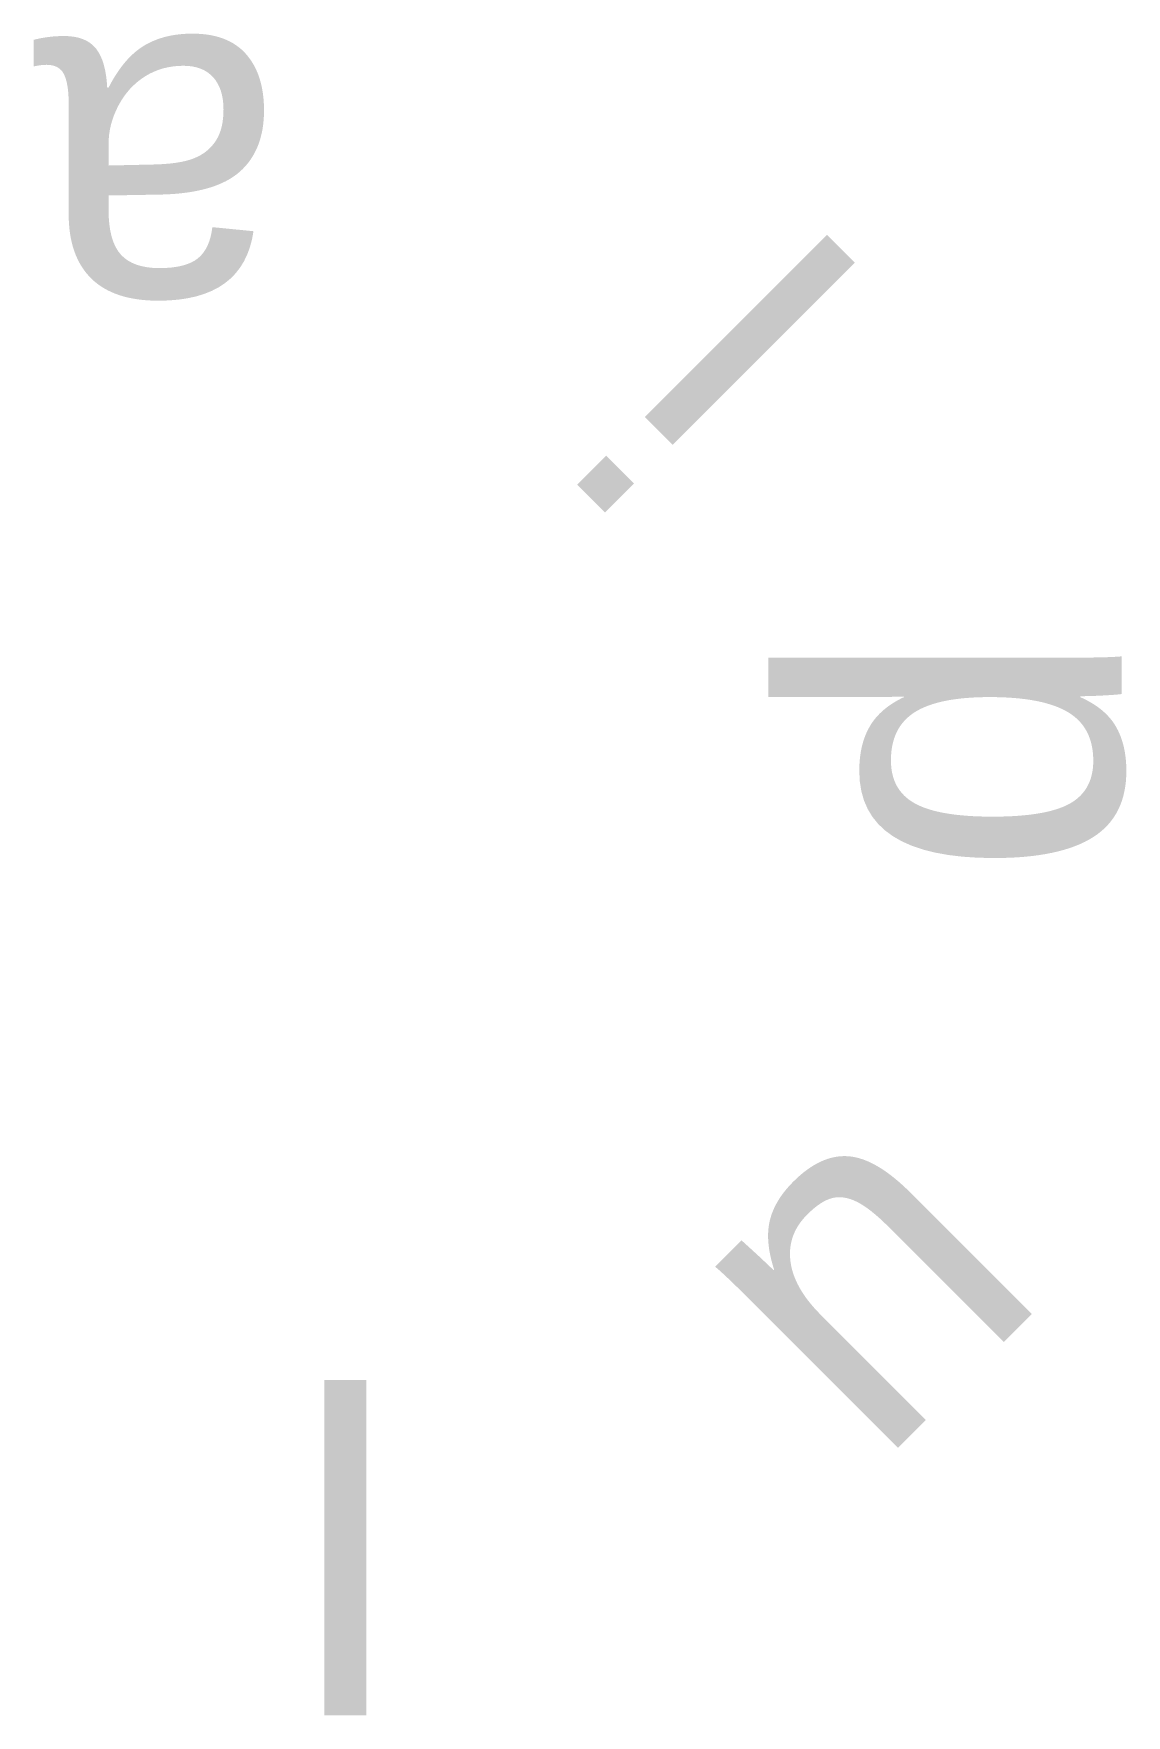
# Model space of a CAD drawing. Header units: metres. Extents: x -15 to 50, y -50 to 50.
import ezdxf

# ---------------------------------------------------------------- set-up
doc = ezdxf.new("R2010")
doc.units = ezdxf.units.M

msp = doc.modelspace()

# ---------------------------------------------------------------- texts
for s, rotation, p in [('a', 180, (0, 50)), ('i', 135, (35.36, 35.36)), ('d', 90, (50, 0)), ('n', 45, (35.36, -35.36))]:
    msp.add_text(s, height=20, rotation=rotation).set_placement(p)
msp.add_text('I', height=20).set_placement((0, -50))

doc.saveas('drawing.dxf')
